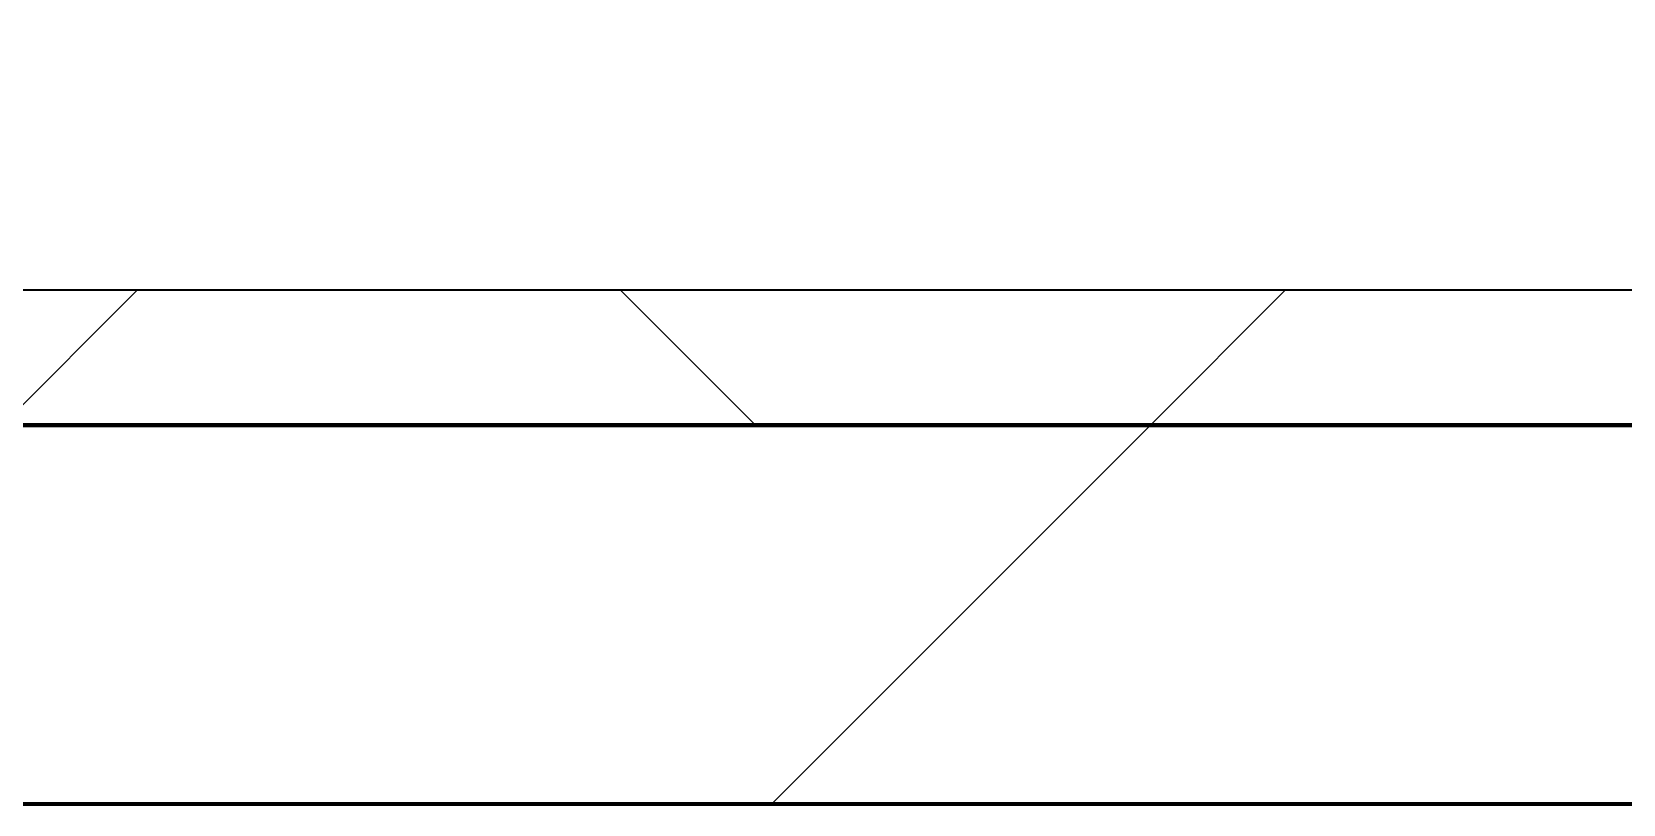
# Model space of a CAD drawing. Header units: millimetres. Extents: x -726012 to -647389, y -20772 to 18805.
# Drawn here: x -704194 to -703606, y -3461 to -3176 of the extents above; entities that cross this region are included whole.
import ezdxf
from ezdxf.xclip import XClip

# ---------------------------------------------------------------- set-up
doc = ezdxf.new("R2010")
doc.units = ezdxf.units.MM
doc.header["$XCLIPFRAME"] = 0
for name, color, linetype, lineweight in [('A-GLAZ-CURT', 2, 'Continuous', 9), ('A-WALL', 5, 'Continuous', 35), ('A-WALL-FNSH', 2, 'Continuous', 35), ('A-WALL-PATT', 1, 'Continuous', 35)]:
    doc.layers.add(name, color=color, linetype=linetype, lineweight=lineweight)
doc.layers.add('A11_ALU.SOLID SHEET', color=2, linetype='Continuous')

# ---------------------------------------------------------------- blocks, each defined once
blk = doc.blocks.new('PPLS-PP19_Custom Tile Pattern - Custom Tile Pattern-V154-4233-01 ENLARGED MULTI-PURPOSE LEVEL - REFLECTED CEILING PLAN - SHEET 4')
at = {"layer": 'A-GLAZ-CURT'}
for p, q in [((-300, 0), (300, 0)), ((300, 0), (-300, 0)), ((230.06, 0), (300, 0)), ((-300, -50), (300, -50)), ((300, -50), (-300, -50))]:
    blk.add_line(p, q, dxfattribs=at)
for points, knots in [([(300, 0), (286.53, 0), (254.22, 0), (207.11, 0), (177.41, 0), (159.34, 0), (158.33, 0), (158.3, 0)], [-285.253232, -285.253232, -285.253232, -285.253232, -244.693688, -187.987675, -143.776725, -129.632772, -123.352749, -123.352749, -123.352749, -123.352749]), ([(219.78, 0), (225.35, 0), (244.42, 0), (266.73, 0), (281.71, 0), (291.71, 0), (296.52, 0), (297.86, 0), (298.09, 0)], [-6915.603924, -6915.603924, -6915.603924, -6915.603924, -6582.165592, -6068.460911, -5766.029927, -5566.724884, -5280.360606, -5199.253518, -5199.253518, -5199.253518, -5199.253518]), ([(300, 0), (288.22, 0), (262, 0), (232.18, 0), (221.87, 0), (220.41, 0)], [-12528.858583, -12528.858583, -12528.858583, -12528.858583, -11905.454923, -11162.864862, -10949.628209, -10949.628209, -10949.628209, -10949.628209]), ([(284.76, 0), (284.76, 0), (285.09, 0), (287.47, 0), (293.59, 0), (297.76, 0), (300, 0)], [-4110.630118, -4110.630118, -4110.630118, -4110.630118, -4053.389046, -3959.664717, -3862.421465, -3746.95702, -3746.95702, -3746.95702, -3746.95702]), ([(297.38, 0), (295.84, 0), (291.62, 0), (285.38, 0), (284.87, 0)], [-4803.172655, -4803.172655, -4803.172655, -4803.172655, -4358.271401, -4143.037883, -4143.037883, -4143.037883, -4143.037883])]:
    blk.add_open_spline(points, degree=3, knots=knots, dxfattribs=at)
blk = doc.blocks.new('PPLS-PP19_Custom Tile Pattern - Custom Tile Pattern-V155-4233-01 ENLARGED MULTI-PURPOSE LEVEL - REFLECTED CEILING PLAN - SHEET 4')
at = {"layer": 'A-GLAZ-CURT'}
for p, q in [((-300, 0), (300, 0)), ((300, 0), (-300, 0)), ((-293.07, 0), (-275.75, 0)), ((-275.75, 0), (-293.07, 0)), ((-222.32, 0), (-205, 0)), ((-205, 0), (-222.32, 0)), ((195.99, 0), (213.31, 0)), ((213.31, 0), (195.99, 0)), ((230.06, 0), (300, 0)), ((-300, -50), (300, -50)), ((300, -50), (-300, -50))]:
    blk.add_line(p, q, dxfattribs=at)
at = {"layer": 'A-GLAZ-CURT', "flags": 128}
for points in [[(-300, 0), (-291.56, 0), (-283.3, 0), (-275.2, 0), (-267.26, 0), (-259.45, 0), (-251.77, 0), (-244.2, 0)], [(-244.39, 0), (-251.96, 0), (-259.67, 0), (-267.51, 0), (-275.48, 0), (-283.55, 0), (-291.73, 0), (-300, 0)], [(-243.76, 0), (-236.74, 0), (-229.36, 0), (-222.06, 0), (-214.83, 0), (-207.71, 0), (-200.76, 0), (-194.02, 0), (-187.54, 0), (-181.38, 0), (-175.58, 0)], [(-175.41, 0), (-179.49, 0), (-184.81, 0), (-190.44, 0), (-196.37, 0), (-202.58, 0), (-209.04, 0), (-215.73, 0), (-222.63, 0), (-229.72, 0), (-236.97, 0), (-243.75, 0)], [(-175.42, 0), (-170.25, 0), (-165.64, 0), (-162.01, 0), (-159.53, 0), (-157.46, 0), (-154.52, 0), (-149.42, 0), (-141.84, 0), (-132.81, 0), (-126.08, 0)], [(-125.17, 0), (-128.55, 0), (-134.16, 0), (-140.03, 0), (-145.5, 0), (-150.63, 0), (-155.53, 0), (-160.27, 0), (-164.95, 0), (-169.65, 0), (-174.47, 0)]]:
    blk.add_lwpolyline(points, dxfattribs=at)
at = {"layer": 'A-GLAZ-CURT'}
for points, knots in [([(-300, 0), (-284.65, 0), (-236.57, 0), (-198.68, 0), (-175.67, 0), (-175.42, 0)], [-5323.127839, -5323.127839, -5323.127839, -5323.127839, -4502.809032, -2700.551212, -2680.553238, -2680.553238, -2680.553238, -2680.553238]), ([(-243.76, 0), (-256.28, 0), (-274.49, 0), (-294.48, 0), (-300, 0)], [-14499.132621, -14499.132621, -14499.132621, -14499.132621, -13729.592194, -13439.944408, -13439.944408, -13439.944408, -13439.944408]), ([(-137.88, 0), (-140.56, 0), (-147.66, 0), (-147.69, 0), (-158.72, 0), (-174.02, 0), (-185.59, 0), (-209.77, 0), (-232.01, 0), (-255.22, 0), (-262.59, 0), (-264.9, 0), (-265.4, 0)], [-3187.727384, -3187.727384, -3187.727384, -3187.727384, -2919.378265, -2477.344047, -2237.412286, -2029.680487, -1755.085331, -1400.429864, -858.079193, -543.655514, -208.940337, 0, 0, 0, 0]), ([(-258.6, 0), (-257.91, 0), (-254.26, 0), (-248.55, 0), (-244.04, 0)], [-5722.54675, -5722.54675, -5722.54675, -5722.54675, -5657.471696, -5413.335975, -5413.335975, -5413.335975, -5413.335975]), ([(-243.76, 0), (-236.54, 0), (-225.9, 0), (-213.1, 0), (-200.2, 0), (-188.34, 0), (-179.5, 0), (-175.66, 0)], [-5408.227111, -5408.227111, -5408.227111, -5408.227111, -5017.494783, -4832.723979, -4666.091899, -4349.945572, -4147.886235, -4147.886235, -4147.886235, -4147.886235]), ([(-175.43, 0), (-187.61, 0), (-209.39, 0), (-233.27, 0), (-243.45, 0)], [-16044.900007, -16044.900007, -16044.900007, -16044.900007, -15131.813646, -14505.351588, -14505.351588, -14505.351588, -14505.351588]), ([(-175.43, 0), (-176.37, 0), (-183.58, 0), (-199.46, 0), (-216.65, 0), (-231.26, 0), (-233.46, 0), (-234, 0)], [-1814.783777, -1814.783777, -1814.783777, -1814.783777, -1763.376603, -1422.553702, -978.033455, -846.069444, -682.911962, -682.911962, -682.911962, -682.911962]), ([(-233.49, 0), (-233.44, 0), (-232.38, 0), (-230.74, 0), (-225.3, 0), (-223.63, 0)], [-455.274641, -455.274641, -455.274641, -455.274641, -440.605512, -119.536984, 0, 0, 0, 0]), ([(-223.63, 0), (-219.39, 0), (-206.17, 0), (-190.27, 0), (-178.83, 0), (-175.43, 0)], [-5463.295695, -5463.295695, -5463.295695, -5463.295695, -5161.076232, -4739.070012, -4561.582811, -4561.582811, -4561.582811, -4561.582811]), ([(-175.43, 0), (-172.7, 0), (-166.48, 0), (-158.7, 0), (-157.22, 0)], [-4143.992158, -4143.992158, -4143.992158, -4143.992158, -4000.813434, -3840.635403, -3840.635403, -3840.635403, -3840.635403]), ([(-133.82, 0), (-135.51, 0), (-137.8, 0), (-149.31, 0), (-160.89, 0), (-169.72, 0), (-175.08, 0)], [-2731.647847, -2731.647847, -2731.647847, -2731.647847, -2418.507304, -2308.929706, -2113.765672, -1821.098565, -1821.098565, -1821.098565, -1821.098565]), ([(-107.51, 0), (-115.89, 0), (-136.63, 0), (-160.61, 0), (-175.02, 0)], [-17992.138722, -17992.138722, -17992.138722, -17992.138722, -17136.203329, -16055.034758, -16055.034758, -16055.034758, -16055.034758]), ([(-174.92, 0), (-173.25, 0), (-165.52, 0), (-152.12, 0), (-136.84, 0), (-127.33, 0), (-124.19, 0), (-123.43, 0), (-123.28, 0)], [-4552.746412, -4552.746412, -4552.746412, -4552.746412, -4465.409639, -4149.119819, -3839.893365, -3647.167523, -3488.92562, -3439.852845, -3439.852845, -3439.852845, -3439.852845]), ([(-174.7, 0), (-153.84, 0), (-129.68, 0), (-110.8, 0), (-99.5, 0), (-91.46, 0)], [-2661.563919, -2661.563919, -2661.563919, -2661.563919, -1002.059161, -460.363443, 0, 0, 0, 0]), ([(-152.35, 0), (-151.03, 0), (-147.71, 0), (-143.57, 0), (-138.62, 0)], [-3494.978217, -3494.978217, -3494.978217, -3494.978217, -3371.022232, -3227.460399, -3227.460399, -3227.460399, -3227.460399]), ([(-118.78, 0), (-121.86, 0), (-126.28, 0), (-136.96, 0), (-147.46, 0), (-150.03, 0), (-150.57, 0)], [-5938.474035, -5938.474035, -5938.474035, -5938.474035, -5700.061948, -5508.838257, -5298.784692, -5196.16478, -5196.16478, -5196.16478, -5196.16478]), ([(-150.34, 0), (-150.07, 0), (-147.75, 0), (-142.6, 0), (-127.26, 0), (-107.3, 0), (-90.42, 0), (-75.26, 0), (-68.41, 0), (-65.12, 0), (-63.63, 0)], [-4948.728362, -4948.728362, -4948.728362, -4948.728362, -4883.323924, -4440.880425, -4054.690705, -3793.097032, -3402.597032, -3144.956779, -3050.982048, -2969.237017, -2969.237017, -2969.237017, -2969.237017]), ([(-39.4, 0), (-43.56, 0), (-56.17, 0), (-78.2, 0), (-110.94, 0), (-130.52, 0), (-147.74, 0), (-149.07, 0)], [-8369.627725, -8369.627725, -8369.627725, -8369.627725, -8073.216054, -7508.296369, -7004.680444, -6449.282163, -6277.220794, -6277.220794, -6277.220794, -6277.220794]), ([(-148.23, 0), (-146.94, 0), (-140.15, 0), (-137.28, 0), (-133.93, 0), (-128.78, 0), (-126.5, 0)], [-6162.058746, -6162.058746, -6162.058746, -6162.058746, -6017.569127, -5560.701257, -5364.112219, -5231.017328, -5231.017328, -5231.017328, -5231.017328]), ([(-86.16, 0), (-91.37, 0), (-104.13, 0), (-122.65, 0), (-139.03, 0), (-146.11, 0), (-146.95, 0)], [-1681.3698, -1681.3698, -1681.3698, -1681.3698, -1374.161226, -945.742622, -741.901385, -489.130243, -489.130243, -489.130243, -489.130243]), ([(-146.69, 0), (-146.59, 0), (-145.49, 0), (-135.69, 0), (-128.29, 0), (-125.15, 0)], [-420.34245, -420.34245, -420.34245, -420.34245, -406.956646, -290.263673, 0, 0, 0, 0]), ([(-127.41, 0), (-131.63, 0), (-133.16, 0), (-134.09, 0), (-134.15, 0)], [-8540.990293, -8540.990293, -8540.990293, -8540.990293, -8266.114998, -8246.473386, -8246.473386, -8246.473386, -8246.473386]), ([(-134.15, 0), (-133.32, 0), (-130.31, 0), (-117.33, 0), (-92.04, 0), (-74.02, 0), (-62.74, 0), (-60.36, 0), (-59.97, 0)], [-7657.439573, -7657.439573, -7657.439573, -7657.439573, -7293.749979, -6839.55839, -6236.997189, -5713.340575, -5140.470607, -5006.787413, -5006.787413, -5006.787413, -5006.787413]), ([(-120.13, 0), (-120.14, 0), (-120.24, 0), (-121.3, 0), (-129.25, 0), (-133.82, 0)], [-2933.992132, -2933.992132, -2933.992132, -2933.992132, -2920.575025, -2840.280255, -2731.647847, -2731.647847, -2731.647847, -2731.647847]), ([(-113.43, 0), (-113.44, 0), (-113.96, 0), (-119.73, 0), (-125.43, 0), (-127.03, 0), (-127.41, 0)], [-328.499627, -328.499627, -328.499627, -328.499627, -282.672656, -98.539552, -24.539552, 0, 0, 0, 0]), ([(-126.5, 0), (-122.44, 0), (-108.71, 0), (-86.68, 0), (-63.44, 0), (-54.4, 0), (-48.93, 0), (-42.45, 0), (-38.95, 0)], [-5231.017328, -5231.017328, -5231.017328, -5231.017328, -4994.692869, -4542.524482, -4008.285538, -3689.699207, -3546.54457, -3362.796854, -3362.796854, -3362.796854, -3362.796854]), ([(-125.15, 0), (-124.93, 0), (-121.96, 0), (-115.15, 0), (-108.81, 0), (-107.63, 0)], [-3362.7396, -3362.7396, -3362.7396, -3362.7396, -3342.215224, -3074.362186, -3012.454225, -3012.454225, -3012.454225, -3012.454225]), ([(-122.08, 0), (-122.01, 0), (-121.69, 0), (-121.2, 0), (-120.88, 0)], [-3136.336417, -3136.336417, -3136.336417, -3136.336417, -3110.304437, -3035.164275, -3035.164275, -3035.164275, -3035.164275]), ([(-107.13, 0), (-107.19, 0), (-109.46, 0), (-114.02, 0), (-117.28, 0), (-118.78, 0)], [-232.562035, -232.562035, -232.562035, -232.562035, -229.489605, -116.330425, 0, 0, 0, 0]), ([(-117.74, 0), (-117.19, 0), (-114.78, 0), (-113.43, 0), (-113.43, 0)], [-821.249067, -821.249067, -821.249067, -821.249067, -394.672656, -330.879064, -330.879064, -330.879064, -330.879064]), ([(-107.9, 0), (-108.32, 0), (-112.91, 0), (-116.56, 0), (-117.56, 0)], [-1478.24832, -1478.24832, -1478.24832, -1478.24832, -1433.981041, -985.49888, -985.49888, -985.49888, -985.49888]), ([(-115.82, 0), (-114.96, 0), (-112.28, 0), (-108.01, 0), (-107.12, 0)], [-5724.064692, -5724.064692, -5724.064692, -5724.064692, -5430.283136, -5358.698861, -5358.698861, -5358.698861, -5358.698861]), ([(-107.24, 0), (-108.47, 0), (-113.11, 0), (-114.94, 0), (-115.63, 0)], [-583.591468, -583.591468, -583.591468, -583.591468, -501.969187, -243.577221, -243.577221, -243.577221, -243.577221]), ([(-38.82, 0), (-38.97, 0), (-40.95, 0), (-44.32, 0), (-58.97, 0), (-84.31, 0), (-100.48, 0), (-107.14, 0)], [-3884.897269, -3884.897269, -3884.897269, -3884.897269, -3858.647035, -3538.256648, -2842.901703, -2193.204658, -1504.942923, -1504.942923, -1504.942923, -1504.942923]), ([(-107.1, 0), (-105.17, 0), (-97.61, 0), (-85.29, 0), (-71.67, 0), (-65.93, 0), (-65.07, 0)], [-3003.176353, -3003.176353, -3003.176353, -3003.176353, -2902.289527, -2605.247022, -2322.099534, -2241.8264, -2241.8264, -2241.8264, -2241.8264]), ([(-107.1, 0), (-103.92, 0), (-95.44, 0), (-71.33, 0), (-42.53, 0), (-12.78, 0), (4.23, 0), (9.64, 0), (10.14, 0), (10.18, 0)], [-5358.165136, -5358.165136, -5358.165136, -5358.165136, -5103.229623, -4799.173296, -4065.652676, -3589.737505, -3285.047089, -3066.359526, -3044.715262, -3044.715262, -3044.715262, -3044.715262]), ([(-72.93, 0), (-75.51, 0), (-85.44, 0), (-98.03, 0), (-107.09, 0)], [-19442.345229, -19442.345229, -19442.345229, -19442.345229, -18935.241197, -18006.18228, -18006.18228, -18006.18228, -18006.18228]), ([(-39.69, 0), (-40.51, 0), (-45.14, 0), (-46.13, 0), (-60.59, 0), (-80.91, 0), (-96.62, 0), (-106.25, 0)], [-1732.054927, -1732.054927, -1732.054927, -1732.054927, -1672.078046, -1405.135169, -1060.00838, -740.068933, -247.436418, -247.436418, -247.436418, -247.436418]), ([(-39.19, 0), (-39.71, 0), (-45.29, 0), (-56.24, 0), (-75.59, 0), (-91.96, 0), (-103.19, 0), (-106.06, 0)], [-1826.829157, -1826.829157, -1826.829157, -1826.829157, -1792.521578, -1466.981642, -1208.454564, -789.402658, -608.943052, -608.943052, -608.943052, -608.943052]), ([(-91.46, 0), (-90.09, 0), (-84.7, 0), (-77.43, 0), (-72.73, 0), (-72.64, 0), (-72.64, 0)], [-19832.387487, -19832.387487, -19832.387487, -19832.387487, -19753.885894, -19541.04734, -19478.625389, -19471.062469, -19471.062469, -19471.062469, -19471.062469]), ([(-63.96, 0), (-64.13, 0), (-72.5, 0), (-80.63, 0), (-86.16, 0)], [-2171.769325, -2171.769325, -2171.769325, -2171.769325, -2007.031671, -1681.3698, -1681.3698, -1681.3698, -1681.3698]), ([(-29.03, 0), (-33.97, 0), (-43.74, 0), (-56.37, 0), (-71.66, 0), (-77.83, 0), (-82.66, 0), (-83.28, 0), (-83.28, 0)], [-2680.714891, -2680.714891, -2680.714891, -2680.714891, -2413.671296, -2161.752162, -2006.592567, -1646.621388, -1424.436217, -1393.971743, -1393.971743, -1393.971743, -1393.971743]), ([(-83.28, 0), (-83.28, 0), (-82.91, 0), (-76.14, 0), (-62.97, 0), (-50.15, 0), (-42.19, 0), (-39.92, 0)], [-1393.4169, -1393.4169, -1393.4169, -1393.4169, -1353.722004, -1274.333717, -1073.56893, -651.549973, -428.914382, -428.914382, -428.914382, -428.914382]), ([(-66.39, 0), (-66.39, 0), (-63.63, 0), (-53.63, 0), (-34.42, 0), (-29.82, 0), (-29.19, 0)], [-2493.31794, -2493.31794, -2493.31794, -2493.31794, -2315.303971, -1809.437387, -963.711516, -666.19313, -666.19313, -666.19313, -666.19313]), ([(31.18, 0), (25.97, 0), (11.99, 0), (-16.92, 0), (-47.42, 0), (-65.77, 0), (-66.37, 0), (-66.38, 0)], [-4496.803627, -4496.803627, -4496.803627, -4496.803627, -4222.080604, -3745.412743, -2981.410125, -2542.574734, -2498.224237, -2498.224237, -2498.224237, -2498.224237]), ([(-63.63, 0), (-61.49, 0), (-57.39, 0), (-54.49, 0), (-45.2, 0), (-40.79, 0), (-40.46, 0), (-40.44, 0)], [-2969.237017, -2969.237017, -2969.237017, -2969.237017, -2851.217951, -2734.127174, -2474.780881, -2410.990208, -2350.645972, -2350.645972, -2350.645972, -2350.645972]), ([(-58.83, 0), (-58.37, 0), (-57.29, 0), (-54.23, 0), (-46.33, 0), (-42.62, 0), (-41.76, 0)], [-4859.52896, -4859.52896, -4859.52896, -4859.52896, -4680.891996, -4469.85053, -4321.566175, -4270.495146, -4270.495146, -4270.495146, -4270.495146]), ([(-51.83, 0), (-51.83, 0), (-51.78, 0), (-47.4, 0), (-46.01, 0), (-40.22, 0), (-36.78, 0)], [-632.814994, -632.814994, -632.814994, -632.814994, -627.965721, -508.377888, -260.442412, 0, 0, 0, 0]), ([(76.63, 0), (74.8, 0), (67.65, 0), (53.52, 0), (37, 0), (24.07, 0), (12.82, 0), (-2.9, 0), (-20.62, 0), (-32.81, 0), (-44.85, 0), (-51.43, 0), (-51.79, 0)], [-3095.572228, -3095.572228, -3095.572228, -3095.572228, -2950.589685, -2634.532728, -2313.748533, -2106.613311, -1925.670641, -1617.263037, -1290.787923, -1039.307308, -819.71621, -644.910881, -644.910881, -644.910881, -644.910881]), ([(-41.76, 0), (-39.9, 0), (-37.72, 0), (-36.92, 0), (-36.77, 0)], [-4270.495146, -4270.495146, -4270.495146, -4270.495146, -4161.040818, -4106.245333, -4106.245333, -4106.245333, -4106.245333]), ([(-26.75, 0), (-27.82, 0), (-32.14, 0), (-36.7, 0), (-38.76, 0)], [-8718.362214, -8718.362214, -8718.362214, -8718.362214, -8532.293389, -8384.999966, -8384.999966, -8384.999966, -8384.999966]), ([(-38.75, 0), (-37.92, 0), (-28.63, 0), (-18.03, 0), (8.61, 0), (15.02, 0), (22.91, 0), (31, 0), (39.04, 0), (51.19, 0), (58.74, 0), (61.34, 0), (61.45, 0)], [-3359.312006, -3359.312006, -3359.312006, -3359.312006, -3315.260113, -2864.387349, -2439.246196, -2084.094819, -1956.422387, -1818.904206, -1645.594513, -1443.202566, -1228.752106, -1120.932285, -1120.932285, -1120.932285, -1120.932285]), ([(9.32, 0), (9.08, 0), (7.65, 0), (2.57, 0), (-12.23, 0), (-25.01, 0), (-34.36, 0), (-38.75, 0)], [-2922.926651, -2922.926651, -2922.926651, -2922.926651, -2882.788014, -2720.818881, -2518.50168, -2125.455881, -1836.323731, -1836.323731, -1836.323731, -1836.323731]), ([(-38.68, 0), (-37.84, 0), (-35.3, 0), (-33.57, 0), (-29.94, 0), (-28.57, 0)], [-386.500338, -386.500338, -386.500338, -386.500338, -296.515819, -83.513472, 0, 0, 0, 0]), ([(-36.33, 0), (-36.43, 0), (-36.84, 0), (-37.8, 0), (-38.35, 0)], [-1855.773136, -1855.773136, -1855.773136, -1855.773136, -1810.870157, -1766.126836, -1766.126836, -1766.126836, -1766.126836]), ([(-36.78, 0), (-32.43, 0), (-19.22, 0), (3.08, 0), (21.23, 0), (29.56, 0)], [-6191.144455, -6191.144455, -6191.144455, -6191.144455, -5862.463379, -5340.621928, -4904.991884, -4904.991884, -4904.991884, -4904.991884]), ([(-36.29, 0), (-36.29, 0), (-34.66, 0), (-28.88, 0), (-26.95, 0), (-26.54, 0)], [-9150.272121, -9150.272121, -9150.272121, -9150.272121, -9057.163041, -8919.836787, -8834.607043, -8834.607043, -8834.607043, -8834.607043]), ([(30.82, 0), (29.27, 0), (20.14, 0), (3.54, 0), (-16.58, 0), (-34.76, 0), (-36.04, 0)], [-10462.034656, -10462.034656, -10462.034656, -10462.034656, -10363.088938, -9884.23066, -9424.652049, -9182.880979, -9182.880979, -9182.880979, -9182.880979]), ([(-33.34, 0), (-33.34, 0), (-32.93, 0), (-31.16, 0), (-30.52, 0)], [-2415.024266, -2415.024266, -2415.024266, -2415.024266, -2357.633367, -2323.618664, -2323.618664, -2323.618664, -2323.618664]), ([(70.61, 0), (66.16, 0), (55.8, 0), (39.61, 0), (24.74, 0), (2.64, 0), (-17.84, 0), (-30.57, 0), (-31.82, 0), (-32, 0)], [-4647.237329, -4647.237329, -4647.237329, -4647.237329, -4326.416877, -4098.545751, -3766.694881, -3333.063701, -2994.501669, -2698.150104, -2614.070998, -2614.070998, -2614.070998, -2614.070998]), ([(-30.76, 0), (-30.73, 0), (-29.99, 0), (-23.47, 0), (-15.75, 0), (-15.19, 0)], [-54176.191683, -54176.191683, -54176.191683, -54176.191683, -54157.274271, -53749.15266, -53717.791567, -53717.791567, -53717.791567, -53717.791567]), ([(-30.52, 0), (-27.11, 0), (-17.83, 0), (5.99, 0), (22.06, 0), (37.44, 0), (45.92, 0), (57.76, 0), (64.47, 0), (72.74, 0), (75.22, 0), (76.03, 0), (76.21, 0)], [-2323.618664, -2323.618664, -2323.618664, -2323.618664, -2142.497158, -1716.209403, -1206.526904, -1089.329421, -901.315459, -753.071572, -495.328968, -421.953223, -334.951786, -290.452333, -290.452333, -290.452333, -290.452333]), ([(-13, 0), (-14.35, 0), (-17.68, 0), (-25.97, 0), (-29.52, 0), (-30.21, 0)], [-55207.591944, -55207.591944, -55207.591944, -55207.591944, -54789.006179, -54461.685999, -54290.791712, -54290.791712, -54290.791712, -54290.791712]), ([(8.33, 0), (8.19, 0), (7.18, 0), (0.32, 0), (-13.89, 0), (-24.92, 0), (-29.03, 0)], [-3574.286521, -3574.286521, -3574.286521, -3574.286521, -3526.962355, -3285.499107, -2903.012179, -2680.714891, -2680.714891, -2680.714891, -2680.714891]), ([(-28.98, 0), (-28.66, 0), (-27.39, 0), (-24.45, 0), (-22.56, 0)], [-166.548282, -166.548282, -166.548282, -166.548282, -102.06493, 0, 0, 0, 0]), ([(-28.57, 0), (-26.93, 0), (-20.29, 0), (-11.45, 0), (2.08, 0), (13.15, 0), (21.24, 0), (24.62, 0), (24.72, 0), (24.72, 0)], [-5361.429781, -5361.429781, -5361.429781, -5361.429781, -5261.36855, -5050.479954, -4785.90057, -4596.498881, -4445.288762, -4384.376941, -4376.041937, -4376.041937, -4376.041937, -4376.041937]), ([(-22.56, 0), (-20.27, 0), (-17.03, 0), (-11.36, 0), (-7.66, 0), (-6.6, 0), (-6.44, 0)], [-56468.192263, -56468.192263, -56468.192263, -56468.192263, -56344.022017, -56303.229861, -56166.290093, -56124.392176, -56124.392176, -56124.392176, -56124.392176]), ([(-15.19, 0), (-13.07, 0), (3.41, 0), (20.71, 0), (28.59, 0)], [-461.142613, -461.142613, -461.142613, -461.142613, -429.606584, -404.286242, -404.286242, -404.286242, -404.286242]), ([(-6.54, 0), (-6.73, 0), (-7.2, 0), (-7.6, 0), (-7.79, 0)], [-56009.792147, -56009.792147, -56009.792147, -56009.792147, -55949.290093, -55895.192118, -55895.192118, -55895.192118, -55895.192118]), ([(-2.63, 0), (-2.47, 0), (-1.22, 0), (4.92, 0), (15.97, 0), (22.54, 0), (24.49, 0)], [-226.825321, -226.825321, -226.825321, -226.825321, -220.269177, -206.416616, -198.214427, -187.717507, -187.717507, -187.717507, -187.717507]), ([(103.09, 0), (101.08, 0), (86.31, 0), (63.34, 0), (35.84, 0), (12, 0), (3.08, 0), (-1.67, 0), (-2.25, 0)], [-375.435014, -375.435014, -375.435014, -375.435014, -369.147452, -330.153101, -307.516438, -285.83788, -246.234814, -234.646884, -234.646884, -234.646884, -234.646884]), ([(24.69, 0), (24.54, 0), (20.99, 0), (15.48, 0), (10.8, 0), (9.63, 0)], [-4368.572414, -4368.572414, -4368.572414, -4368.572414, -4306.476363, -4080.000647, -3772.857994, -3772.857994, -3772.857994, -3772.857994]), ([(18.16, 0), (19.15, 0), (24.25, 0), (25.66, 0), (26.12, 0)], [-5700.113719, -5700.113719, -5700.113719, -5700.113719, -5554.232259, -5302.431367, -5302.431367, -5302.431367, -5302.431367]), ([(114.39, 0), (114.2, 0), (112.08, 0), (105.42, 0), (92.38, 0), (85.59, 0), (74.4, 0), (62.26, 0), (51.85, 0), (43.81, 0), (29.53, 0), (20.67, 0), (18.85, 0), (18.16, 0)], [-8148.58938, -8148.58938, -8148.58938, -8148.58938, -8105.191388, -7723.759874, -7531.75727, -7135.649961, -6924.452779, -6738.82075, -6548.303034, -6314.283804, -6135.05769, -5972.647715, -5832.674503, -5832.674503, -5832.674503, -5832.674503]), ([(29.54, 0), (30.56, 0), (34.79, 0), (48.37, 0), (70.51, 0), (88.56, 0), (97.9, 0)], [-143.17277, -143.17277, -143.17277, -143.17277, -135.792042, -118.513713, -97.899267, -68.085552, -68.085552, -68.085552, -68.085552]), ([(29.54, 0), (29.65, 0), (31.23, 0), (38.07, 0), (53.39, 0), (71.67, 0), (84.83, 0), (86.01, 0), (92.51, 0), (94.33, 0)], [-4901.977004, -4901.977004, -4901.977004, -4901.977004, -4887.603822, -4705.298446, -4353.683244, -3960.84581, -3759.045785, -3336.541051, -2783.776468, -2783.776468, -2783.776468, -2783.776468]), ([(29.56, 0), (33.61, 0), (51.57, 0), (74.82, 0), (93.37, 0), (97.61, 0)], [-403.250235, -403.250235, -403.250235, -403.250235, -390.253598, -346.313304, -333.215778, -333.215778, -333.215778, -333.215778]), ([(29.77, 0), (36.05, 0), (51.59, 0), (70.92, 0), (82.12, 0), (83.66, 0)], [-4901.322694, -4901.322694, -4901.322694, -4901.322694, -4573.028122, -4094.177415, -3869.465285, -3869.465285, -3869.465285, -3869.465285]), ([(53.18, 0), (53.06, 0), (52.22, 0), (44.99, 0), (36.46, 0), (30.82, 0)], [-622.740158, -622.740158, -622.740158, -622.740158, -566.066452, -360.610861, 0, 0, 0, 0]), ([(136.44, 0), (121.66, 0), (86.93, 0), (51.16, 0), (31.18, 0)], [-106.750556, -106.750556, -106.750556, -106.750556, -59.610984, 0, 0, 0, 0]), ([(165.59, 0), (160.61, 0), (146.55, 0), (109.77, 0), (76.86, 0), (57.82, 0), (46.51, 0), (41.18, 0), (36.02, 0), (35.54, 0), (35.54, 0)], [-528.615255, -528.615255, -528.615255, -528.615255, -458.593899, -401.860199, -357.622665, -341.267687, -334.000314, -326.15566, -319.318397, -317.489778, -317.489778, -317.489778, -317.489778]), ([(36.29, 0), (37.77, 0), (48.82, 0), (64.79, 0), (95.91, 0), (124.45, 0), (132.42, 0), (134.6, 0)], [-314.598523, -314.598523, -314.598523, -314.598523, -305.899624, -287.17622, -249.500363, -194.761443, -152.241002, -152.241002, -152.241002, -152.241002]), ([(61.47, 0), (61.47, 0), (61.21, 0), (54.61, 0), (53.71, 0), (53.56, 0)], [-1113.311073, -1113.311073, -1113.311073, -1113.311073, -1096.402191, -891.204116, -747.28819, -747.28819, -747.28819, -747.28819]), ([(76.22, 0), (75.58, 0), (73.64, 0), (71.05, 0), (70.61, 0)], [-193.634889, -193.634889, -193.634889, -193.634889, -31.537676, 0, 0, 0, 0]), ([(94.4, 0), (94.4, 0), (94.64, 0), (99.11, 0), (108.97, 0), (120.79, 0), (139.94, 0), (163.31, 0), (185.23, 0), (193.62, 0), (194.69, 0), (194.79, 0)], [-2348.345796, -2348.345796, -2348.345796, -2348.345796, -2310.419338, -2233.599744, -2052.234781, -1843.028543, -1530.39897, -1095.004608, -529.74427, -295.064701, -265.121568, -265.121568, -265.121568, -265.121568]), ([(97.9, 0), (111.35, 0), (124.87, 0), (138.28, 0), (138.53, 0)], [-332.921665, -332.921665, -332.921665, -332.921665, -291.370682, -290.5735, -290.5735, -290.5735, -290.5735]), ([(98.07, 0), (99.37, 0), (108.21, 0), (116.36, 0), (128.63, 0), (128.95, 0)], [-67.897822, -67.897822, -67.897822, -67.897822, -63.759246, -39.050993, -35.895543, -35.895543, -35.895543, -35.895543]), ([(129.02, 0), (129.02, 0), (124.41, 0), (122.35, 0), (114.96, 0), (108.04, 0), (103.09, 0)], [-35.386604, -35.386604, -35.386604, -35.386604, -31.430235, -22.807238, -15.488593, 0, 0, 0, 0]), ([(157.9, 0), (156.77, 0), (151.67, 0), (143.29, 0), (134.04, 0), (126.24, 0), (118.6, 0), (114.23, 0), (111.98, 0), (105.66, 0), (105.23, 0), (105.23, 0)], [-10292.955006, -10292.955006, -10292.955006, -10292.955006, -10098.273015, -9847.788484, -9677.714971, -9567.007022, -9453.21225, -9220.200448, -9012.77275, -8966.157302, -8929.495943, -8929.495943, -8929.495943, -8929.495943]), ([(105.26, 0), (105.52, 0), (111.01, 0), (112.65, 0), (113.59, 0)], [-8920.561005, -8920.561005, -8920.561005, -8920.561005, -8814.835624, -8577.462505, -8577.462505, -8577.462505, -8577.462505]), ([(128.58, 0), (128.8, 0), (130.16, 0), (139.26, 0), (152.67, 0), (161.24, 0), (162.19, 0), (162.75, 0)], [-633.326174, -633.326174, -633.326174, -633.326174, -627.736123, -618.981161, -602.094757, -592.980799, -581.414464, -581.414464, -581.414464, -581.414464]), ([(137.1, 0), (136, 0), (133.64, 0), (129.87, 0), (129.11, 0)], [-670.405967, -670.405967, -670.405967, -670.405967, -651.020627, -640.742133, -640.742133, -640.742133, -640.742133]), ([(193.8, 0), (193.33, 0), (190.11, 0), (183.13, 0), (171, 0), (161.95, 0), (161.28, 0), (158.35, 0), (157.85, 0), (157.77, 0)], [-11665.349007, -11665.349007, -11665.349007, -11665.349007, -11565.880756, -11105.624034, -10839.086983, -10768.332124, -10666.779182, -10580.760289, -10550.278881, -10550.278881, -10550.278881, -10550.278881]), ([(300, 0), (286.53, 0), (254.22, 0), (207.11, 0), (177.41, 0), (159.34, 0), (158.33, 0), (158.3, 0)], [-285.253232, -285.253232, -285.253232, -285.253232, -244.693688, -187.987675, -143.776725, -129.632772, -123.352749, -123.352749, -123.352749, -123.352749]), ([(159.07, 0), (159.13, 0), (160.84, 0), (163.27, 0), (166.14, 0)], [-115.643202, -115.643202, -115.643202, -115.643202, -114.681583, -87.660824, -87.660824, -87.660824, -87.660824]), ([(162.75, 0), (165.4, 0), (170.91, 0), (172.61, 0), (172.61, 0)], [-111.264224, -111.264224, -111.264224, -111.264224, -56.742688, -19.085662, -19.085662, -19.085662, -19.085662]), ([(167.07, 0), (169.23, 0), (174.69, 0), (185.98, 0), (208.82, 0), (219.42, 0), (230.06, 0)], [-84.805015, -84.805015, -84.805015, -84.805015, -65.295536, -41.623857, -24.459831, 0, 0, 0, 0]), ([(247.1, 0), (246.76, 0), (245.04, 0), (238.34, 0), (226.56, 0), (221.1, 0), (200.27, 0), (182.99, 0), (174.27, 0), (169.67, 0), (168.99, 0)], [-9649.085549, -9649.085549, -9649.085549, -9649.085549, -9581.591397, -9406.094246, -9221.510254, -9016.44624, -8717.832359, -8253.978395, -8152.463617, -8069.855175, -8069.855175, -8069.855175, -8069.855175]), ([(215.22, 0), (214.62, 0), (210.55, 0), (203.98, 0), (187.54, 0), (175.3, 0), (169.49, 0)], [-203.825446, -203.825446, -203.825446, -203.825446, -198.527383, -184.406837, -162.427601, -142.916156, -142.916156, -142.916156, -142.916156]), ([(171.51, 0), (176.48, 0), (193.23, 0), (201.73, 0), (208.81, 0), (213.9, 0), (241.96, 0), (266.73, 0), (281.71, 0), (291.71, 0), (296.52, 0), (297.86, 0), (298.09, 0)], [-7971.819559, -7971.819559, -7971.819559, -7971.819559, -7784.112253, -7606.717214, -7289.299508, -7042.621073, -6582.165592, -6068.460911, -5766.029927, -5566.724884, -5280.360606, -5199.253518, -5199.253518, -5199.253518, -5199.253518]), ([(172.07, 0), (177.66, 0), (187.87, 0), (201.08, 0), (207.47, 0), (213.96, 0), (215.11, 0)], [-255.364076, -255.364076, -255.364076, -255.364076, -237.955587, -223.92608, -215.862851, -208.75215, -208.75215, -208.75215, -208.75215]), ([(300, 0), (288.22, 0), (262, 0), (230.43, 0), (219.94, 0), (219.02, 0)], [-12528.858583, -12528.858583, -12528.858583, -12528.858583, -11905.454923, -11162.864862, -10856.732305, -10856.732305, -10856.732305, -10856.732305]), ([(219.9, 0), (220.86, 0), (227.84, 0), (242.06, 0), (246.54, 0), (246.96, 0)], [-10670.940496, -10670.940496, -10670.940496, -10670.940496, -10511.382485, -9925.173265, -9834.877357, -9834.877357, -9834.877357, -9834.877357])]:
    blk.add_open_spline(points, degree=3, knots=knots, dxfattribs=at)
for points in [[(-38.77, 0), (-38.28, 0), (-37.79, 0), (-37.36, 0)], [(-36.62, 0), (-36.62, 0), (-37.17, 0), (-37.85, 0)], [(24.49, 0), (25.23, 0), (25.72, 0), (26.04, 0)], [(27.44, 0), (27.85, 0), (28.48, 0), (29.48, 0)], [(27.89, 0), (28.29, 0), (28.75, 0), (29.29, 0)], [(80.35, 0), (79.57, 0), (78.27, 0), (76.63, 0)], [(84.06, 0), (83.48, 0), (82.41, 0), (81.72, 0)], [(168.37, 0), (167.97, 0), (167.54, 0), (167.07, 0)], [(168.74, 0), (168.74, 0), (169.81, 0), (171.51, 0)], [(195.11, 0), (194.91, 0), (194.44, 0), (193.8, 0)]]:
    blk.add_open_spline(points, degree=3, dxfattribs=at)
blk = doc.blocks.new('*U885')
at = {"layer": 'A-GLAZ-CURT'}
for name, p in [('PPLS-PP19_Custom Tile Pattern - Custom Tile Pattern-V154-4233-01 ENLARGED MULTI-PURPOSE LEVEL - REFLECTED CEILING PLAN - SHEET 4', (-28200, 4270.45)), ('PPLS-PP19_Custom Tile Pattern - Custom Tile Pattern-V155-4233-01 ENLARGED MULTI-PURPOSE LEVEL - REFLECTED CEILING PLAN - SHEET 4', (-27600, 4270.45))]:
    blk.add_blockref(name, p, dxfattribs=at)
blk = doc.blocks.new('*U1287')
blk.add_lwpolyline([(21173.36, -580), (28210, -580), (28210, -6849.96), (45954.15, -6849.96), (45954.15, 600), (82995.06, 600), (83086.47, 650), (90052, 650), (90392, 990), (103159.16, 990), (103159.16, 4990), (21173.36, 4990), (21173.36, 3485.45), (21203.36, 3485.45), (21203.36, 925.54), (21173.36, 925.54), (21173.36, -580)])

msp = doc.modelspace()

# ---------------------------------------------------------------- hatches: boundary and pattern name
at = {"layer": 'A-WALL-PATT', "lineweight": 9}
h = msp.add_hatch(dxfattribs=at)
h.set_pattern_fill('FP_3', color=256, style=0, pattern_type=2)
h.set_pattern_definition([(45, (0, 0), (-212.13203, 212.13203), []), (135, (0, 0), (-212.13203, -212.13203), [])])
h.paths.add_polyline_path([(-698728.22, -3320.94), (-698728.22, -3270.94), (-701451.04, -3270.94), (-701339.13, -3320.94), (-699206.29, -3320.94)])
h.paths.add_polyline_path([(-703169.5, -3320.94), (-701449.44, -3320.94), (-701561.35, -3270.94), (-705051.04, -3270.94), (-704939.13, -3320.94), (-703306.16, -3320.94)])
h.paths.add_polyline_path([(-706586.05, -3320.94), (-705049.44, -3320.94), (-705161.35, -3270.94), (-716522.37, -3270.94), (-716522.37, -3320.94), (-706722.72, -3320.94)])
h = msp.add_hatch(dxfattribs=at)
h.set_pattern_fill('FP_4', color=256, style=0, pattern_type=2)
h.set_pattern_definition([(45, (0, 0), (-212.13203, 212.13203), [])])
h.paths.add_polyline_path([(-698678.22, -3460.94), (-698678.22, -3320.94), (-701339.13, -3320.94), (-701288.73, -3343.46), (-701284.96, -3341.28), (-701279.79, -3341.28), (-701273.71, -3345.94), (-701272.71, -3350.62), (-701207.37, -3379.81), (-701225.73, -3420.89), (-701449.44, -3320.94), (-704939.13, -3320.94), (-704888.73, -3343.46), (-704884.96, -3341.28), (-704879.79, -3341.28), (-704873.71, -3345.94), (-704872.71, -3350.62), (-704807.37, -3379.81), (-704825.73, -3420.89), (-705049.44, -3320.94), (-716522.37, -3320.94), (-716522.37, -3460.94), (-699206.29, -3460.94)])

# ---------------------------------------------------------------- linework, layer by layer
at = {"layer": 'A-WALL', "color": 7, "lineweight": 70}
for p, q in [((-704782.37, -3320.94), (-702382.37, -3320.94)), ((-702382.37, -3320.94), (-704782.37, -3320.94)), ((-702382.37, -3460.94), (-704782.37, -3460.94))]:
    msp.add_line(p, q, dxfattribs=at)
at = {"layer": 'A-WALL-FNSH', "color": 250}
msp.add_line((-704782.37, -3270.94), (-702382.37, -3270.94), dxfattribs=at)

# ---------------------------------------------------------------- block references
msp.add_blockref('*U885', (-676282.37, -7541.39))

# ---------------------------------------------------------------- next in the draw order: block references
at = {"layer": 'A11_ALU.SOLID SHEET'}
ref = msp.add_blockref('*U1287', (-744682.37, 3579.02), dxfattribs=at)
XClip(ref).set_block_clipping_path([(22516.8245944298, -23612.0000696909), (92487.8891097467, 7199.9972603897)])

doc.saveas('drawing.dxf')
